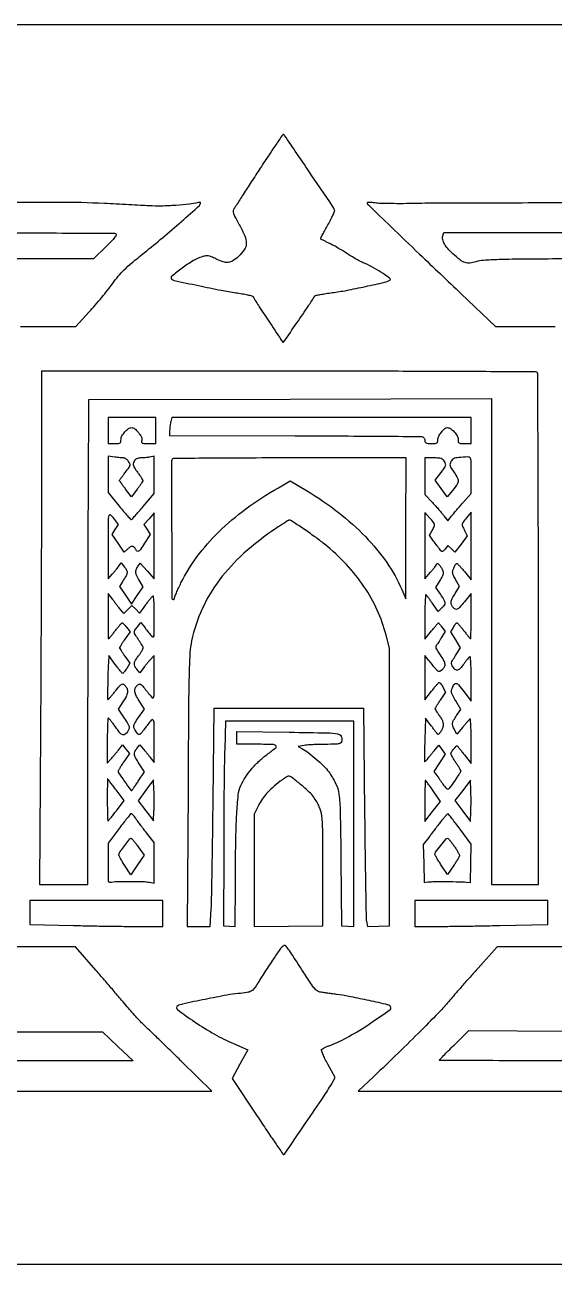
# Model space of a CAD drawing. Header units: millimetres. Extents: x 8 to 202, y 10 to 284.
# Drawn here: x 154.12 to 171.2, y 168 to 208 of the extents above; entities that cross this region are included whole.
import ezdxf

# ---------------------------------------------------------------- set-up
doc = ezdxf.new("R2010")
doc.units = ezdxf.units.MM
doc.layers.add('CUT', color=1, linetype='Continuous')
doc.layers.add('ENGRAVE', color=7, linetype='Continuous')

msp = doc.modelspace()

# ---------------------------------------------------------------- linework, layer by layer
at = {"layer": 'CUT'}
msp.add_lwpolyline([(127.5, 168), (197.5, 168), (197.5, 208), (127.5, 208)], close=True, dxfattribs=at)
at = {"layer": 'ENGRAVE'}
for points in [[(173.878, 174.56, -0.000277), (170.545, 174.566, -0.000004), (167.522, 174.573, -0.198289), (167.503, 174.581, -0.405004), (167.503, 174.596, -0.001449), (167.632, 174.732, -0.006012), (167.784, 174.888, -0.003605), (167.968, 175.07), (168.45, 175.54), (173.158, 175.509, 0.000503)], [(150.775, 201.293, -0.000497), (154.04, 201.285, -0.000027), (156.983, 201.274, -0.093565), (157.052, 201.261, -0.367478), (157.072, 201.224, -0.105302), (157.043, 201.16, -0.033619), (156.949, 201.048, -0.004816), (156.739, 200.836), (156.344, 200.443), (153.717, 200.449, 0.001196)], [(153.987, 198.267), (155.764, 198.267), (156.204, 198.741, 0.008346), (156.394, 198.954, 0.005735), (156.603, 199.201, 0.005783), (156.799, 199.443, 0.011702), (156.947, 199.64, -0.017976), (157.139, 199.889, -0.026257), (157.327, 200.092, -0.019271), (157.574, 200.315, -0.005315), (157.98, 200.647, 0.006651), (158.566, 201.128, 0.005616), (159.174, 201.653, 0.001272), (159.759, 202.172, 0.211833), (159.793, 202.248, 0.24094), (159.787, 202.261, 0.111672), (159.769, 202.268, 0.072944), (159.743, 202.27, 0.041872), (159.712, 202.264, -0.039688), (159.435, 202.21, -0.011304), (158.998, 202.17, -0.011816), (158.531, 202.15, -0.018814), (158.131, 202.157, 0.00065), (157.857, 202.172, 0.000254), (157.479, 202.192, 0.000252), (157.07, 202.213, 0.000314), (156.69, 202.232, 0.012196), (155.201, 202.269, 0.000224), (147.327, 202.27, 0.000227)], [(174.149, 202.254, 0.000291), (170.55, 202.249, 0.00015), (167.497, 202.242, 0.004734), (166.747, 202.233, -0.003898), (166.325, 202.227, -0.004585), (165.925, 202.228, -0.004042), (165.587, 202.235, -0.028288), (165.423, 202.249, 0.011205), (165.309, 202.263, 0.029274), (165.227, 202.266, 0.044139), (165.175, 202.26, 0.464425), (165.166, 202.244, 0.109852), (165.204, 202.188, 0.000249), (165.93, 201.487, 0.001349), (166.856, 200.599, 0.000463), (168.202, 199.317), (169.308, 198.267), (171.235, 198.267)], [(172.265, 200.447, 0.00055), (170.274, 200.436, 0.00507), (169.411, 200.421, 0.00985), (168.917, 200.398, 0.064976), (168.675, 200.35, -0.054145), (168.479, 200.307, -0.112632), (168.324, 200.324, -0.082053), (168.162, 200.413, -0.019545), (167.928, 200.613, -0.026926), (167.766, 200.78, -0.052502), (167.659, 200.931, -0.069432), (167.606, 201.067, -0.119872), (167.607, 201.188), (167.635, 201.3), (177.936, 201.3)], [(148.297, 173.581), (160.157, 173.58), (159.193, 174.529, 0.000895), (158.808, 174.908, 0.001097), (158.446, 175.26, 0.000911), (158.141, 175.555, 0.007882), (158.003, 175.684, -0.016931), (157.892, 175.791, -0.005964), (157.74, 175.952, -0.005913), (157.577, 176.133, -0.006902), (157.426, 176.309, 0.002913), (157.247, 176.522, 0.000993), (156.986, 176.829, 0.000988), (156.695, 177.166, 0.001139), (156.417, 177.487), (155.757, 178.244), (154.193, 178.244), (152.63, 178.245)], [(172.565, 178.247), (170.965, 178.247), (169.364, 178.247), (168.743, 177.558, 0.002015), (168.485, 177.269, 0.001847), (168.221, 176.969, 0.001845), (167.987, 176.7, 0.006065), (167.836, 176.52, -0.020806), (167.532, 176.18, -0.003423), (166.914, 175.551, -0.003739), (166.172, 174.818, -0.003205), (165.381, 174.057), (164.879, 173.58), (176.721, 173.583)], [(151.795, 175.5), (156.629, 175.496), (157.126, 175.03), (157.623, 174.564), (151.3, 174.562, 0.000142)]]:
    msp.add_lwpolyline(points, format="xyb", dxfattribs=at)
for points in [[(161.683, 203.321, 0.000075), (161.392, 202.873, 0.000109), (161.137, 202.478, 0.000052), (160.919, 202.142, 0.001993), (160.87, 202.067, 0.110404), (160.844, 201.993, 0.111534), (160.851, 201.914, 0.044957), (160.901, 201.798, 0.005015), (161.042, 201.545, -0.02769), (161.221, 201.185, -0.109249), (161.267, 200.943, -0.142039), (161.202, 200.74, -0.059725), (161.012, 200.52, -0.041449), (160.832, 200.382, -0.117869), (160.684, 200.33, -0.10833), (160.521, 200.348, -0.032039), (160.287, 200.445, 0.012772), (160.134, 200.516, 0.063638), (160.042, 200.541, 0.081698), (159.959, 200.54, 0.028936), (159.841, 200.513, 0.063167), (159.56, 200.388, 0.022909), (159.197, 200.145, 0.01479), (158.865, 199.885, 0.449274), (158.862, 199.791, 0.137591), (158.938, 199.751, 0.000801), (159.728, 199.582, 0.003646), (160.459, 199.433, 0.01293), (160.931, 199.353, -0.008249), (161.132, 199.321, -0.012318), (161.307, 199.286, -0.007349), (161.45, 199.251, -0.19606), (161.481, 199.228, 0.008327), (161.685, 198.901, 0.00199), (162.036, 198.366, 0.000161), (162.434, 197.765, 0.250936), (162.455, 197.753, 0.247833), (162.477, 197.765, 0.000142), (162.9, 198.382, 0.00181), (163.273, 198.929, 0.008573), (163.48, 199.248, -0.203859), (163.505, 199.265, -0.004208), (163.655, 199.295, -0.009147), (163.834, 199.326, -0.005941), (164.041, 199.356, 0.014694), (164.499, 199.429, 0.006032), (165.115, 199.554, 0.003254), (165.727, 199.69, 0.071301), (165.898, 199.756, 0.538013), (165.902, 199.813, 0.016722), (165.678, 199.974, 0.022011), (165.394, 200.147, 0.02229), (165.097, 200.293, -0.016443), (164.97, 200.353, -0.007941), (164.811, 200.439, -0.007865), (164.648, 200.534, -0.011192), (164.507, 200.623, 0.009846), (164.366, 200.713, 0.007074), (164.206, 200.807, 0.007147), (164.051, 200.893, 0.015278), (163.928, 200.954, -0.006793), (163.828, 201.001, -0.010744), (163.743, 201.045, -0.004947), (163.674, 201.084, -0.26911), (163.667, 201.096, -0.12021), (163.671, 201.113, -0.000922), (163.736, 201.238, -0.003343), (163.812, 201.38, -0.002132), (163.902, 201.545, 0.007858), (163.99, 201.712, 0.011782), (164.062, 201.861, 0.006798), (164.117, 201.986, 0.195876), (164.117, 202.021, 0.054844), (164.052, 202.144, 0.000293), (163.289, 203.271, 0.000105), (162.502, 204.431, 0.168089), (162.463, 204.461, 0.330503), (162.442, 204.453, 0.0006), (162.22, 204.13, 0.003792), (161.972, 203.761, 0.002298)], [(154.66, 193.472, -0.000651), (154.658, 191.843, -0.000275), (154.651, 189.657, -0.000273), (154.641, 187.323, -0.000356), (154.629, 185.188), (154.598, 180.253), (155.376, 180.253), (156.153, 180.253), (156.16, 185.305, -0.000081), (156.163, 187.443, -0.00007), (156.167, 189.688, -0.00007), (156.171, 191.725, -0.000204), (156.174, 193.133), (156.183, 195.91), (162.678, 195.922), (169.173, 195.934), (169.173, 188.093), (169.173, 180.253), (169.932, 180.253), (170.69, 180.253), (170.69, 188.502, 0.000373), (170.687, 192.128, 0.001036), (170.678, 194.676, 0.000075), (170.666, 196.739, 0.237107), (170.643, 196.784, 0.158595), (170.601, 196.798, 0.00003), (168.27, 196.809, 0.000666), (165.687, 196.817, 0.000403), (162.628, 196.819), (154.66, 196.82)], [(156.807, 194.907), (156.807, 194.487), (157.017, 194.487, 0.012213), (157.147, 194.49, 0.132098), (157.197, 194.506, 0.213091), (157.22, 194.542, 0.039218), (157.227, 194.623, -0.13336), (157.257, 194.734, -0.05238), (157.352, 194.863, -0.052391), (157.47, 194.967, -0.15671), (157.571, 195, -0.182762), (157.668, 194.963, -0.043987), (157.788, 194.837, -0.043854), (157.884, 194.692, -0.190342), (157.896, 194.591, 0.070357), (157.89, 194.532, 0.278743), (157.908, 194.502, 0.106941), (157.961, 194.489, 0.008024), (158.108, 194.487), (158.347, 194.487), (158.347, 194.907), (158.347, 195.327), (157.577, 195.327), (156.807, 195.327)], [(158.831, 195.202, 0.020901), (158.818, 195.142, 0.009971), (158.807, 195.065, 0.009865), (158.799, 194.983, 0.013832), (158.795, 194.91), (158.79, 194.743), (162.843, 194.735, -0.000576), (164.402, 194.73, -0.000938), (165.725, 194.722, -0.0001), (166.907, 194.712, -0.089706), (166.961, 194.701, -0.110633), (166.986, 194.685, -0.066207), (167.007, 194.656, -0.061269), (167.022, 194.62, -0.063694), (167.027, 194.581, 0.098848), (167.037, 194.532, 0.190415), (167.064, 194.504, 0.092417), (167.12, 194.49, 0.013854), (167.237, 194.487, 0.012422), (167.365, 194.49, 0.123107), (167.416, 194.505, 0.212814), (167.44, 194.54, 0.048138), (167.447, 194.612, -0.123443), (167.474, 194.721, -0.04528), (167.562, 194.855, -0.04432), (167.669, 194.967, -0.182318), (167.755, 195, -0.1564), (167.857, 194.967, -0.052541), (167.975, 194.863, -0.052521), (168.07, 194.734, -0.133373), (168.1, 194.623, 0.039218), (168.106, 194.542, 0.213091), (168.13, 194.506, 0.132098), (168.179, 194.49, 0.012213), (168.31, 194.487), (168.52, 194.487), (168.52, 194.907), (168.52, 195.327), (163.691, 195.327), (158.862, 195.327)], [(156.807, 193.49), (156.807, 192.901), (157.168, 192.461, 0.00428), (157.309, 192.293, 0.006911), (157.432, 192.153, 0.002089), (157.54, 192.034, 0.279886), (157.558, 192.029, 0.142696), (157.576, 192.04, 0.001298), (157.682, 192.157, 0.004294), (157.804, 192.294, 0.002745), (157.943, 192.454), (158.3, 192.872), (158.3, 193.475), (158.3, 194.078), (158.154, 194.049, -0.015584), (158.088, 194.038, -0.009166), (158.007, 194.029, -0.009164), (157.927, 194.022, -0.015438), (157.859, 194.02, 0.04151), (157.785, 194.014, 0.082453), (157.729, 193.995, 0.089651), (157.685, 193.96, 0.056746), (157.648, 193.906, 0.06751), (157.622, 193.835, 0.132658), (157.624, 193.774, 0.071816), (157.66, 193.7, 0.010168), (157.757, 193.562, -0.007994), (157.822, 193.47, -0.011224), (157.877, 193.386, -0.007679), (157.92, 193.315, -0.132172), (157.927, 193.289, -0.13576), (157.919, 193.263, -0.007351), (157.874, 193.19, -0.011023), (157.816, 193.103, -0.007788), (157.747, 193.009), (157.568, 192.77), (157.374, 193.018, -0.005143), (157.3, 193.115, -0.007721), (157.237, 193.202, -0.00373), (157.186, 193.276, -0.150286), (157.18, 193.295, -0.150714), (157.186, 193.313, -0.004078), (157.235, 193.384, -0.008122), (157.295, 193.466, -0.005435), (157.366, 193.558, 0.007158), (157.484, 193.711, 0.086857), (157.517, 193.777, 0.179671), (157.514, 193.832, 0.052853), (157.471, 193.905, 0.03936), (157.435, 193.948, 0.039631), (157.392, 193.985, 0.04266), (157.349, 194.01, 0.109521), (157.315, 194.019, -0.018056), (157.273, 194.021, -0.003661), (157.198, 194.028, -0.003857), (157.112, 194.038, -0.003604), (157.023, 194.05), (156.807, 194.079)], [(158.891, 193.989, 0.199578), (158.853, 193.896, 0.000216), (158.86, 191.698, 0.000153), (158.868, 189.485, 0.413031), (158.907, 189.447, 0.119634), (158.924, 189.451, 0.100681), (158.94, 189.463, 0.092069), (158.95, 189.481, 0.081658), (158.953, 189.503, -0.09775), (158.961, 189.54, -0.004044), (159.014, 189.668, -0.006887), (159.081, 189.818, -0.004821), (159.161, 189.985, -0.047456), (159.677, 190.832, -0.038419), (160.379, 191.634, -0.035356), (161.257, 192.379, -0.027915), (162.302, 193.06), (162.687, 193.282), (163.212, 192.967, -0.030041), (164.239, 192.264, -0.036053), (165.11, 191.481, -0.038931), (165.8, 190.642, -0.050419), (166.285, 189.773), (166.417, 189.47), (166.418, 191.745), (166.42, 194.02), (162.671, 194.02, 0.000777), (161.231, 194.018, 0.00128), (160.014, 194.011, 0.000094), (158.922, 194.002, 0.196677)], [(168.118, 194.033, 0.028373), (168.022, 194.019, 0.068503), (167.955, 193.995, 0.085063), (167.905, 193.957, 0.065513), (167.866, 193.902, 0.069554), (167.839, 193.83, 0.128266), (167.842, 193.768, 0.068753), (167.878, 193.691, 0.009882), (167.974, 193.547, -0.031645), (168.083, 193.369, -0.161416), (168.102, 193.256, -0.122138), (168.052, 193.137, -0.014969), (167.875, 192.915), (167.75, 192.767), (167.557, 193.037), (167.364, 193.306), (167.549, 193.549, 0.007659), (167.664, 193.703, 0.080633), (167.698, 193.773, 0.163711), (167.697, 193.831, 0.057555), (167.659, 193.906, 0.06268), (167.607, 193.967, 0.107344), (167.55, 194, 0.065809), (167.464, 194.016, 0.012443), (167.306, 194.02), (167.027, 194.02), (167.027, 193.429), (167.027, 192.838), (167.273, 192.578, -0.00494), (167.376, 192.466, -0.004194), (167.483, 192.346, -0.004229), (167.579, 192.235, -0.011861), (167.644, 192.155), (167.768, 191.994), (167.876, 192.131, -0.008266), (167.934, 192.203, -0.002194), (168.03, 192.317, -0.002225), (168.141, 192.445, -0.002288), (168.252, 192.571), (168.52, 192.873), (168.52, 193.47, 0.003227), (168.517, 193.932, 0.152893), (168.488, 194.019, 0.255681), (168.417, 194.054, 0.010246)], [(156.808, 191.191), (156.809, 190.123), (156.938, 190.265, 0.007281), (156.994, 190.327, 0.005283), (157.053, 190.398, 0.005338), (157.109, 190.467, 0.011619), (157.149, 190.521), (157.232, 190.637), (157.342, 190.501, -0.053696), (157.408, 190.399, -0.149107), (157.422, 190.316, -0.097843), (157.389, 190.218, -0.015946), (157.284, 190.045), (157.172, 189.873), (157.366, 189.588), (157.56, 189.302), (157.749, 189.583), (157.937, 189.864), (157.815, 190.072, -0.017698), (157.728, 190.233, -0.090383), (157.701, 190.33, -0.12765), (157.714, 190.414, -0.050521), (157.771, 190.517), (157.849, 190.628), (158.073, 190.376), (158.297, 190.123), (158.299, 191.185), (158.3, 192.247), (158.132, 192.061), (157.964, 191.875), (158.067, 191.71), (158.169, 191.545), (157.989, 191.266, -0.007268), (157.856, 191.066, -0.10248), (157.795, 191.007, -0.34043), (157.746, 191.011, -0.082133), (157.693, 191.08, 0.078027), (157.643, 191.146, 0.196985), (157.588, 191.168, 0.14779), (157.521, 191.148, 0.039325), (157.434, 191.077), (157.332, 190.981), (157.137, 191.267), (156.942, 191.552), (157.041, 191.712), (157.14, 191.872), (157.046, 192.005, 0.042881), (156.901, 192.176, 0.568432), (156.836, 192.159, 0.069512), (156.81, 191.981, 0.001885)], [(162.219, 191.743, 0.035225), (161.19, 190.943, 0.049216), (160.403, 190.085, 0.053434), (159.847, 189.149, 0.054302), (159.505, 188.123, 0.03686), (159.45, 187.733, 0.010233), (159.423, 187.115, 0.00425), (159.405, 186.021, 0.000388), (159.387, 183.298), (159.361, 178.9), (159.733, 178.9), (160.106, 178.9), (160.136, 179.465, 0.008317), (160.149, 179.827, 0.00075), (160.167, 180.734, 0.000974), (160.183, 181.815, 0.000761), (160.198, 182.989), (160.229, 185.947), (162.64, 185.947), (165.052, 185.947), (165.084, 182.598, 0.000736), (165.098, 181.302, 0.001135), (165.115, 180.182, 0.000347), (165.132, 179.209, 0.034772), (165.144, 179.073), (165.173, 178.896), (165.528, 178.91), (165.883, 178.923), (165.883, 183.403), (165.883, 187.883), (165.777, 188.303, 0.044734), (165.493, 189.109, 0.041783), (165.064, 189.872, 0.039947), (164.495, 190.583, 0.03406), (163.79, 191.237, 0.013294), (163.476, 191.477, 0.008458), (163.099, 191.741, 0.003149), (162.723, 191.991, 0.168784), (162.641, 192.011, 0.118889), (162.624, 192.005, 0.001076), (162.507, 191.931, 0.003606), (162.373, 191.845, 0.002313)], [(167.028, 191.193), (167.029, 190.123), (167.213, 190.333, 0.007339), (167.284, 190.416, 0.01059), (167.344, 190.492, 0.006601), (167.391, 190.557, 0.146356), (167.399, 190.578, -0.299718), (167.421, 190.609, -0.254727), (167.461, 190.604, -0.084306), (167.518, 190.544, -0.039506), (167.572, 190.452, -0.027385), (167.615, 190.347, -0.123334), (167.621, 190.282, -0.08891), (167.596, 190.211, -0.010497), (167.512, 190.067), (167.374, 189.843), (167.527, 189.616, -0.014701), (167.64, 189.438, -0.11033), (167.671, 189.343, -0.177196), (167.65, 189.266, -0.052455), (167.569, 189.172), (167.458, 189.068), (167.281, 189.316, 0.001675), (167.21, 189.414, 0.002141), (167.145, 189.504, 0.001656), (167.089, 189.579, 0.018145), (167.065, 189.608, 0.666089), (167.05, 189.603, 0.004927), (167.038, 189.422, 0.008977), (167.029, 189.194, 0.004907), (167.027, 188.914), (167.027, 188.176), (167.242, 188.438, -0.001883), (167.326, 188.538, -0.003063), (167.397, 188.623, -0.000489), (167.461, 188.697, -0.218453), (167.467, 188.7, -0.225291), (167.472, 188.697, -0.001888), (167.503, 188.66, -0.006178), (167.538, 188.615, -0.003882), (167.578, 188.562), (167.679, 188.424), (167.578, 188.247, -0.007938), (167.535, 188.174, -0.007246), (167.488, 188.099, -0.007267), (167.444, 188.034, -0.023291), (167.412, 187.992, 0.110665), (167.385, 187.94, 0.142698), (167.386, 187.887, 0.06482), (167.42, 187.812, 0.009279), (167.513, 187.672, -0.02061), (167.63, 187.486, -0.095468), (167.671, 187.367, -0.156912), (167.654, 187.272, -0.088243), (167.582, 187.179, -0.091801), (167.509, 187.134, -0.255095), (167.451, 187.142, -0.06621), (167.377, 187.212, -0.002979), (167.157, 187.489), (167.031, 187.65), (167.029, 186.933), (167.027, 186.215), (167.239, 186.489, -0.005588), (167.323, 186.595, -0.008121), (167.4, 186.687, -0.004595), (167.466, 186.762, -0.124934), (167.488, 186.776, -0.281523), (167.507, 186.772, -0.030336), (167.539, 186.738, -0.030182), (167.575, 186.689, -0.019539), (167.611, 186.628), (167.698, 186.467), (167.525, 186.207, 0.004056), (167.46, 186.106, 0.006137), (167.404, 186.017, 0.00265), (167.358, 185.94, 0.134491), (167.353, 185.924, 0.139537), (167.358, 185.908, 0.004349), (167.395, 185.849, 0.00819), (167.441, 185.781, 0.005547), (167.495, 185.704, -0.02173), (167.561, 185.604, -0.048891), (167.6, 185.521, -0.062065), (167.617, 185.447, -0.063328), (167.614, 185.371, -0.066174), (167.586, 185.274, -0.045973), (167.53, 185.174, -0.054665), (167.47, 185.106, -0.449502), (167.434, 185.109, 0.002411), (167.423, 185.124, 0.000053), (167.369, 185.197, 0.000121), (167.306, 185.281, 0.000082), (167.234, 185.378), (167.05, 185.626), (167.027, 184.935, 0.00201), (167.019, 184.668, 0.0032), (167.014, 184.44, 0.00072), (167.012, 184.24, 0.146761), (167.017, 184.221, 0.457366), (167.029, 184.22, 0.016081), (167.064, 184.253, 0.019948), (167.108, 184.3, 0.011332), (167.157, 184.361, -0.002803), (167.213, 184.43, -0.002054), (167.275, 184.507, -0.002075), (167.334, 184.58, -0.004601), (167.38, 184.634), (167.477, 184.747), (167.578, 184.606), (167.678, 184.465), (167.497, 184.184), (167.316, 183.904), (167.474, 183.681, 0.00617), (167.688, 183.388, 0.189718), (167.763, 183.341, 0.283169), (167.835, 183.369, 0.013558), (167.991, 183.588, 0.003809), (168.068, 183.706, 0.005803), (168.134, 183.81, 0.002364), (168.188, 183.899, 0.136587), (168.193, 183.917, 0.133692), (168.188, 183.935, 0.003446), (168.145, 184.007, 0.007075), (168.093, 184.091, 0.004745), (168.03, 184.186, -0.008789), (167.968, 184.283, -0.012102), (167.915, 184.371, -0.008831), (167.875, 184.447, -0.127335), (167.868, 184.476, -0.143618), (167.887, 184.533, -0.019935), (167.962, 184.633, -0.015447), (168.044, 184.728, -0.42981), (168.073, 184.728, -0.025992), (168.086, 184.714, -0.000461), (168.149, 184.634, -0.001156), (168.222, 184.541, -0.000771), (168.306, 184.434), (168.52, 184.157), (168.52, 184.898, 0.00469), (168.517, 185.193, 0.010189), (168.508, 185.419, 0.00679), (168.496, 185.588, 0.648931), (168.478, 185.594, 0.008533), (168.453, 185.566, 0.000867), (168.393, 185.498, 0.001085), (168.323, 185.416, 0.000865), (168.247, 185.327), (168.057, 185.105), (167.985, 185.243, -0.037136), (167.93, 185.372, -0.119016), (167.922, 185.463, -0.09929), (167.956, 185.558, -0.021501), (168.052, 185.705), (168.191, 185.897), (168.023, 186.178, -0.009065), (167.926, 186.349, -0.06189), (167.891, 186.439, -0.107859), (167.888, 186.512, -0.054221), (167.914, 186.601, -0.046134), (167.979, 186.725, -0.341365), (168.038, 186.746, -0.142154), (168.114, 186.694, -0.008959), (168.284, 186.478), (168.52, 186.166), (168.52, 186.899, 0.004524), (168.517, 187.207, 0.01141), (168.508, 187.43, 0.007666), (168.495, 187.594, 0.556072), (168.475, 187.604, 0.07456), (168.45, 187.583, 0.007556), (168.399, 187.524, 0.009326), (168.341, 187.45, 0.007302), (168.28, 187.368, -0.024355), (168.164, 187.221, -0.150161), (168.083, 187.171, -0.2459), (168.01, 187.188, -0.07029), (167.932, 187.278, -0.051333), (167.892, 187.355, -0.15338), (167.888, 187.413, -0.080298), (167.918, 187.485, -0.007934), (168.019, 187.642), (168.182, 187.889), (168.022, 188.147), (167.862, 188.405), (167.946, 188.552, -0.013944), (167.98, 188.609, -0.020215), (168.014, 188.656, -0.016416), (168.044, 188.693, -0.213385), (168.059, 188.7, -0.211771), (168.077, 188.692, -0.005163), (168.138, 188.625, -0.010342), (168.209, 188.542, -0.006743), (168.287, 188.443, 0.004034), (168.364, 188.345, 0.006395), (168.432, 188.262, 0.002051), (168.491, 188.192, 0.219361), (168.502, 188.187, 0.406462), (168.51, 188.194, 0.000577), (168.515, 188.401, 0.003786), (168.519, 188.636, 0.002271), (168.52, 188.915), (168.52, 189.644), (168.304, 189.382, -0.007596), (168.147, 189.197, -0.093702), (168.074, 189.14, -0.241557), (168.014, 189.14, -0.07898), (167.94, 189.193, -0.101787), (167.885, 189.277, -0.131772), (167.874, 189.367, -0.082869), (167.911, 189.482, -0.022512), (168.006, 189.648), (168.146, 189.868), (168.02, 190.093, -0.012992), (167.95, 190.227, -0.071993), (167.925, 190.305, -0.101814), (167.927, 190.374, -0.039172), (167.957, 190.465, -0.019001), (167.983, 190.522, -0.027341), (168.01, 190.57, -0.026126), (168.036, 190.605, -0.225795), (168.053, 190.613, -0.197974), (168.075, 190.605, -0.006273), (168.142, 190.536, -0.011296), (168.219, 190.452, -0.007493), (168.304, 190.351), (168.52, 190.089), (168.52, 191.179), (168.52, 192.268), (168.368, 192.084, 0.008507), (168.255, 191.941, 0.127437), (168.23, 191.883, 0.1435), (168.238, 191.823, 0.01171), (168.308, 191.677), (168.395, 191.505), (168.196, 191.242), (167.998, 190.979), (167.882, 191.087), (167.767, 191.195), (167.679, 191.079, -0.043042), (167.614, 191.007, -0.355847), (167.572, 191.004, -0.079558), (167.522, 191.053, -0.00159), (167.311, 191.34), (167.172, 191.531), (167.263, 191.68, 0.021373), (167.331, 191.804, 0.162843), (167.34, 191.87, 0.124738), (167.31, 191.935, 0.010539), (167.188, 192.079), (167.027, 192.262)], [(156.807, 188.918, 0.002261), (156.808, 188.638, 0.00377), (156.812, 188.402, 0.000572), (156.817, 188.194, 0.406498), (156.824, 188.187, 0.219361), (156.835, 188.192, 0.002051), (156.895, 188.262, 0.006395), (156.963, 188.345, 0.004034), (157.04, 188.443, -0.007149), (157.118, 188.542, -0.011049), (157.188, 188.624, -0.005583), (157.25, 188.691, -0.230555), (157.267, 188.697, -0.166356), (157.284, 188.69, -0.011847), (157.321, 188.654, -0.015659), (157.363, 188.609, -0.011135), (157.408, 188.555), (157.518, 188.414), (157.349, 188.169, 0.005576), (157.284, 188.072, 0.008179), (157.23, 187.986, 0.004465), (157.186, 187.912, 0.133343), (157.18, 187.892, 0.137012), (157.186, 187.871, 0.004906), (157.229, 187.801, 0.008715), (157.283, 187.719, 0.005962), (157.347, 187.627), (157.515, 187.394), (157.414, 187.23, -0.013214), (157.373, 187.168, -0.019394), (157.333, 187.115, -0.015195), (157.298, 187.075, -0.220893), (157.281, 187.068, -0.206946), (157.263, 187.077, -0.004738), (157.197, 187.154, -0.009801), (157.123, 187.248, -0.006386), (157.04, 187.359), (156.83, 187.649), (156.819, 187.416, 0.004156), (156.803, 186.994, 0.005199), (156.795, 186.603, 0.00094), (156.792, 186.242, 0.417243), (156.807, 186.227, 0.21164), (156.822, 186.233, 0.003514), (156.883, 186.302, 0.008399), (156.953, 186.385, 0.005399), (157.032, 186.483, -0.010145), (157.185, 186.671, -0.127531), (157.259, 186.723, -0.287439), (157.321, 186.711, -0.057804), (157.396, 186.62, -0.102467), (157.436, 186.521, -0.115689), (157.429, 186.418, -0.062073), (157.37, 186.283, -0.012172), (157.229, 186.059), (157.133, 185.915), (157.329, 185.624, -0.006465), (157.451, 185.437, -0.071302), (157.487, 185.355, -0.150015), (157.486, 185.291, -0.057319), (157.449, 185.208, -0.071048), (157.363, 185.104, -0.27098), (157.284, 185.087, -0.142617), (157.193, 185.149, -0.018655), (157.049, 185.339, 0.007402), (156.97, 185.446, 0.011323), (156.899, 185.537, 0.006004), (156.836, 185.611, 0.217763), (156.817, 185.62, 0.39843), (156.803, 185.607, 0.00206), (156.793, 185.407, 0.007178), (156.786, 185.172, 0.004309), (156.783, 184.894), (156.783, 184.168), (156.9, 184.3, 0.004654), (156.954, 184.363, 0.00242), (157.02, 184.442, 0.002405), (157.087, 184.523, 0.003664), (157.144, 184.595), (157.272, 184.757), (157.386, 184.62), (157.499, 184.484), (157.316, 184.215, 0.006398), (157.246, 184.108, 0.009195), (157.187, 184.013, 0.005587), (157.14, 183.931, 0.128661), (157.133, 183.905, 0.152544), (157.149, 183.856, 0.001847), (157.341, 183.581, 0.001321), (157.538, 183.302, 0.242761), (157.568, 183.287, 0.242139), (157.577, 183.291, 0.001112), (157.637, 183.376, 0.00481), (157.706, 183.474, 0.002979), (157.784, 183.591), (157.985, 183.895), (157.816, 184.15, -0.014604), (157.695, 184.344, -0.094157), (157.657, 184.452, -0.154319), (157.671, 184.541, -0.060535), (157.74, 184.646), (157.833, 184.757), (157.938, 184.638, -0.00559), (157.987, 184.581, -0.002671), (158.05, 184.506, -0.002648), (158.114, 184.428, -0.003769), (158.169, 184.358), (158.296, 184.197), (158.298, 184.914, 0.002764), (158.296, 185.472, 0.174897), (158.263, 185.563, 0.473797), (158.202, 185.562, 0.00948), (157.988, 185.281, -0.006473), (157.88, 185.139, -0.090144), (157.833, 185.096, -0.286205), (157.795, 185.096, -0.091768), (157.752, 185.136, -0.030085), (157.66, 185.275, -0.150746), (157.64, 185.365, -0.118515), (157.672, 185.461, -0.015561), (157.791, 185.644), (157.979, 185.912), (157.81, 186.186, -0.024858), (157.706, 186.375, -0.094552), (157.671, 186.504, -0.146249), (157.693, 186.606, -0.093696), (157.77, 186.699, -0.111512), (157.816, 186.722, -0.190621), (157.857, 186.717, -0.085467), (157.907, 186.677, -0.012295), (157.99, 186.578, 0.004639), (158.224, 186.291, 0.460514), (158.271, 186.291, 0.180762), (158.295, 186.355, 0.001391), (158.297, 186.927), (158.297, 187.65), (158.17, 187.51, 0.006848), (158.114, 187.446, 0.004263), (158.05, 187.37, 0.004277), (157.988, 187.294, 0.007729), (157.938, 187.23), (157.833, 187.09), (157.74, 187.2, -0.059034), (157.67, 187.305, -0.155431), (157.656, 187.394, -0.105991), (157.695, 187.495, -0.019938), (157.809, 187.659, 0.019606), (157.869, 187.744, 0.028057), (157.915, 187.824, 0.027209), (157.944, 187.892, 0.223091), (157.941, 187.924, 0.01218), (157.922, 187.955, 0.001694), (157.881, 188.019, 0.001938), (157.832, 188.093, 0.001643), (157.779, 188.172, -0.012383), (157.68, 188.325, -0.123752), (157.658, 188.398, -0.161075), (157.676, 188.464, -0.025019), (157.757, 188.574), (157.865, 188.706), (158.001, 188.533, 0.004638), (158.228, 188.251, 0.465146), (158.273, 188.25, 0.178535), (158.297, 188.314, 0.00136), (158.299, 188.878, 0.00429), (158.297, 189.192, 0.01308), (158.288, 189.406, 0.01149), (158.274, 189.552, 0.549679), (158.252, 189.563, 0.075529), (158.225, 189.539, 0.005912), (158.163, 189.466, 0.007949), (158.09, 189.376, 0.005994), (158.014, 189.275), (157.823, 189.016), (157.701, 189.137), (157.58, 189.259), (157.447, 189.131), (157.313, 189.003), (157.211, 189.125, -0.005703), (157.162, 189.185, -0.002237), (157.095, 189.27, -0.002214), (157.024, 189.362, -0.002759), (156.958, 189.448), (156.807, 189.65)], [(160.57, 184.605, 0.004756), (160.558, 184.1, 0.001113), (160.548, 183.255, 0.001147), (160.541, 182.282, 0.001127), (160.538, 181.303), (160.536, 178.923), (160.725, 178.909), (160.913, 178.895), (160.917, 180.262, -0.002972), (160.928, 181.642, -0.010262), (160.959, 182.535, -0.013539), (161.009, 183.139, -0.078195), (161.093, 183.448, -0.037292), (161.24, 183.72, -0.032798), (161.432, 183.979, -0.031138), (161.666, 184.224, -0.026618), (161.941, 184.452, 0.012517), (162.218, 184.668, 0.476474), (162.218, 184.737, 0.166652), (162.112, 184.775, 0.003316), (161.532, 184.779), (160.96, 184.78), (160.96, 184.986), (160.96, 185.191), (162.652, 185.168, -0.001258), (163.891, 185.148, -0.035572), (164.211, 185.119, -0.224903), (164.326, 185.04, -0.195128), (164.347, 184.893, -0.120187), (164.312, 184.828, -0.159131), (164.255, 184.795, -0.049088), (164.141, 184.781, -0.003411), (163.817, 184.777, 0.005975), (163.612, 184.774, 0.006168), (163.409, 184.765, 0.00598), (163.233, 184.754, 0.026138), (163.13, 184.74), (162.943, 184.706), (163.06, 184.643, -0.039041), (163.266, 184.51, -0.016226), (163.523, 184.301, -0.016221), (163.766, 184.075, -0.039254), (163.926, 183.89, -0.046501), (164.149, 183.518, -0.07756), (164.254, 183.17, -0.029732), (164.296, 182.624, -0.001963), (164.32, 181.047), (164.343, 178.923), (164.542, 178.909), (164.74, 178.895), (164.74, 182.211), (164.74, 185.527), (162.671, 185.527), (160.601, 185.527)], [(156.783, 182.983, 0.003232), (156.785, 182.724, 0.005405), (156.79, 182.506, 0.001175), (156.797, 182.317, 0.421661), (156.807, 182.308, 0.204022), (156.821, 182.316, 0.0021), (156.896, 182.405, 0.006322), (156.982, 182.511, 0.004012), (157.079, 182.637), (157.329, 182.964), (157.066, 183.312, 0.001808), (156.965, 183.445, 0.00295), (156.878, 183.558, 0.000439), (156.801, 183.657, 0.229363), (156.794, 183.66, 0.410234), (156.79, 183.656, 0.00024), (156.786, 183.461, 0.002438), (156.784, 183.243, 0.001462)], [(158.027, 183.297), (157.778, 182.96), (158.027, 182.632), (158.277, 182.305), (158.29, 182.632, 0.006637), (158.295, 182.782, 0.003818), (158.296, 182.963, 0.003813), (158.295, 183.144, 0.006358), (158.29, 183.297), (158.277, 183.634)], [(162.36, 183.584, 0.015612), (162.11, 183.376, 0.028629), (161.922, 183.189, 0.033293), (161.777, 183.004, 0.033552), (161.658, 182.801), (161.52, 182.525), (161.52, 180.712), (161.52, 178.898), (162.628, 178.911), (163.737, 178.923), (163.737, 180.72, 0.001873), (163.732, 182.024, 0.029039), (163.702, 182.471, 0.075915), (163.621, 182.758, 0.044464), (163.445, 183.07, 0.055085), (163.298, 183.239, 0.013483), (163.02, 183.483, 0.008064), (162.726, 183.718, 0.178061), (162.624, 183.751, 0.118549), (162.592, 183.742, 0.011628), (162.524, 183.701, 0.014189), (162.444, 183.647, 0.010782)], [(167.027, 182.952), (167.027, 182.291), (167.278, 182.614), (167.53, 182.937), (167.296, 183.275, 0.003275), (167.205, 183.405, 0.005264), (167.125, 183.514, 0.001347), (167.055, 183.608, 0.235828), (167.044, 183.613, 0.405677), (167.037, 183.606, 0.000689), (167.032, 183.419, 0.004138), (167.028, 183.206, 0.002482)], [(168.247, 183.291), (167.996, 182.962), (168.247, 182.624), (168.497, 182.286), (168.51, 182.623, 0.006372), (168.515, 182.776, 0.003799), (168.516, 182.958, 0.003802), (168.515, 183.14, 0.006568), (168.51, 183.29), (168.497, 183.621)], [(157.165, 182.063), (156.807, 181.587), (156.807, 180.99, 0.000299), (156.807, 180.759, 0.000457), (156.807, 180.558, 0.000152), (156.808, 180.385, 0.012727), (156.809, 180.358, 0.262956), (156.817, 180.346, 0.067316), (156.84, 180.337, 0.050822), (156.874, 180.333, 0.03207), (156.914, 180.335, -0.02386), (157.163, 180.351, -0.005892), (157.574, 180.353, -0.004404), (157.986, 180.347, -0.049725), (158.148, 180.327), (158.3, 180.293), (158.3, 180.952), (158.3, 181.612), (158.051, 181.924, -0.002793), (157.948, 182.055, -0.002633), (157.845, 182.189, -0.002617), (157.755, 182.31, -0.009152), (157.698, 182.388, 0.014592), (157.656, 182.446, 0.020538), (157.614, 182.495, 0.017334), (157.578, 182.532, 0.191703), (157.559, 182.54, 0.221276), (157.537, 182.53, 0.002387), (157.429, 182.4, 0.006942), (157.305, 182.246, 0.004394)], [(167.535, 182.276, 0.000081), (167.444, 182.156, 0.000053), (167.338, 182.018, 0.000053), (167.235, 181.884, 0.000102), (167.152, 181.776), (166.974, 181.543), (166.989, 180.933), (167.003, 180.323), (167.12, 180.336, -0.024906), (167.288, 180.346, -0.002129), (167.72, 180.347, -0.002533), (168.148, 180.344, -0.017611), (168.357, 180.335), (168.497, 180.323), (168.51, 180.94), (168.523, 181.556), (168.166, 182.036, 0.003084), (168.027, 182.221, 0.004759), (167.904, 182.379, 0.001672), (167.796, 182.514, 0.132345), (167.775, 182.53, 0.294219), (167.754, 182.526, 0.00956), (167.69, 182.461, 0.015557), (167.616, 182.377, 0.009842)], [(157.778, 181.474), (157.969, 181.202), (157.757, 180.886), (157.545, 180.57), (157.337, 180.88, -0.014121), (157.258, 181.005, -0.022238), (157.199, 181.117, -0.019527), (157.159, 181.208, -0.22572), (157.162, 181.246, -0.024795), (157.248, 181.381, -0.010081), (157.378, 181.555, -0.003624), (157.516, 181.73, -0.227875), (157.551, 181.747, -0.215007), (157.571, 181.737, -0.007225), (157.632, 181.667, -0.012509), (157.702, 181.579, -0.008257)], [(167.972, 181.493, -0.009117), (168.039, 181.393, -0.012375), (168.095, 181.3, -0.009348), (168.139, 181.221, -0.12145), (168.147, 181.188, -0.125991), (168.138, 181.156, -0.008274), (168.089, 181.07, -0.011581), (168.026, 180.969, -0.00837), (167.952, 180.859), (167.757, 180.582), (167.555, 180.883, -0.006291), (167.478, 181.001, -0.009047), (167.413, 181.108, -0.005461), (167.361, 181.199, -0.12761), (167.353, 181.228, -0.16285), (167.375, 181.293, -0.005678), (167.541, 181.509, -0.004588), (167.715, 181.724, -0.228954), (167.763, 181.746, -0.211546), (167.782, 181.737, -0.007426), (167.838, 181.672, -0.01265), (167.902, 181.59, -0.008381)], [(154.287, 179.351), (154.287, 178.962), (155.694, 178.931, 0.001001), (156.287, 178.919, 0.000885), (156.905, 178.909, 0.000888), (157.463, 178.902, 0.002705), (157.841, 178.9), (158.58, 178.9), (158.58, 179.32), (158.58, 179.74), (156.433, 179.74), (154.287, 179.74)], [(166.7, 179.32), (166.7, 178.9), (167.299, 178.9, 0.002915), (167.627, 178.902, 0.000681), (168.177, 178.909, 0.000702), (168.809, 178.919, 0.000689), (169.446, 178.931), (170.993, 178.962), (170.993, 179.351), (170.993, 179.74), (168.847, 179.74), (166.7, 179.74)], [(162.117, 177.815, 0.002469), (161.973, 177.598, 0.002465), (161.831, 177.379, 0.002411), (161.709, 177.186, 0.009735), (161.638, 177.067, -0.030645), (161.526, 176.897, -0.110672), (161.427, 176.813, -0.08553), (161.289, 176.768, -0.014009), (161.009, 176.735, 0.023962), (160.64, 176.684, 0.00409), (159.943, 176.548, 0.002038), (159.214, 176.397, 0.075439), (159.056, 176.337, 0.542031), (159.048, 176.217, 0.012709), (159.6, 175.823, 0.019914), (160.246, 175.424, 0.027639), (160.856, 175.122), (161.32, 174.924), (161.064, 174.46), (160.808, 173.996), (161.617, 172.782, 0.00113), (161.929, 172.315, 0.001812), (162.198, 171.918, 0.000317), (162.437, 171.568, 0.104598), (162.461, 171.545, 0.4006), (162.498, 171.553, 0.000236), (163.177, 172.547, 0.002358), (163.776, 173.432, 0.015671), (164.058, 173.883), (164.139, 174.023), (163.897, 174.458, -0.009875), (163.805, 174.632, -0.016881), (163.736, 174.78, -0.011542), (163.688, 174.901, -0.296416), (163.696, 174.933, -0.075966), (163.725, 174.954, -0.007757), (163.8, 174.991, -0.009546), (163.892, 175.032, -0.007478), (163.993, 175.073, 0.036049), (164.575, 175.349, 0.017995), (165.269, 175.775, 0.010249), (165.904, 176.216, 0.55063), (165.896, 176.338, 0.070051), (165.756, 176.391, 0.002186), (165.155, 176.523, 0.00464), (164.57, 176.643, 0.015197), (164.18, 176.707, -0.000833), (164.018, 176.729, -0.00088), (163.859, 176.751, -0.000839), (163.722, 176.771, -0.003996), (163.643, 176.783, -0.12952), (163.549, 176.824, -0.054367), (163.451, 176.922, -0.025029), (163.315, 177.109, -0.00365), (163.06, 177.505, 0.002938), (162.885, 177.778, 0.004142), (162.725, 178.019, 0.002443), (162.588, 178.22, 0.056582), (162.543, 178.273, 0.272657), (162.487, 178.285, 0.125362), (162.423, 178.243, 0.036205), (162.325, 178.122, 0.003683)]]:
    msp.add_lwpolyline(points, format="xyb", close=True, dxfattribs=at)

doc.saveas('drawing.dxf')
